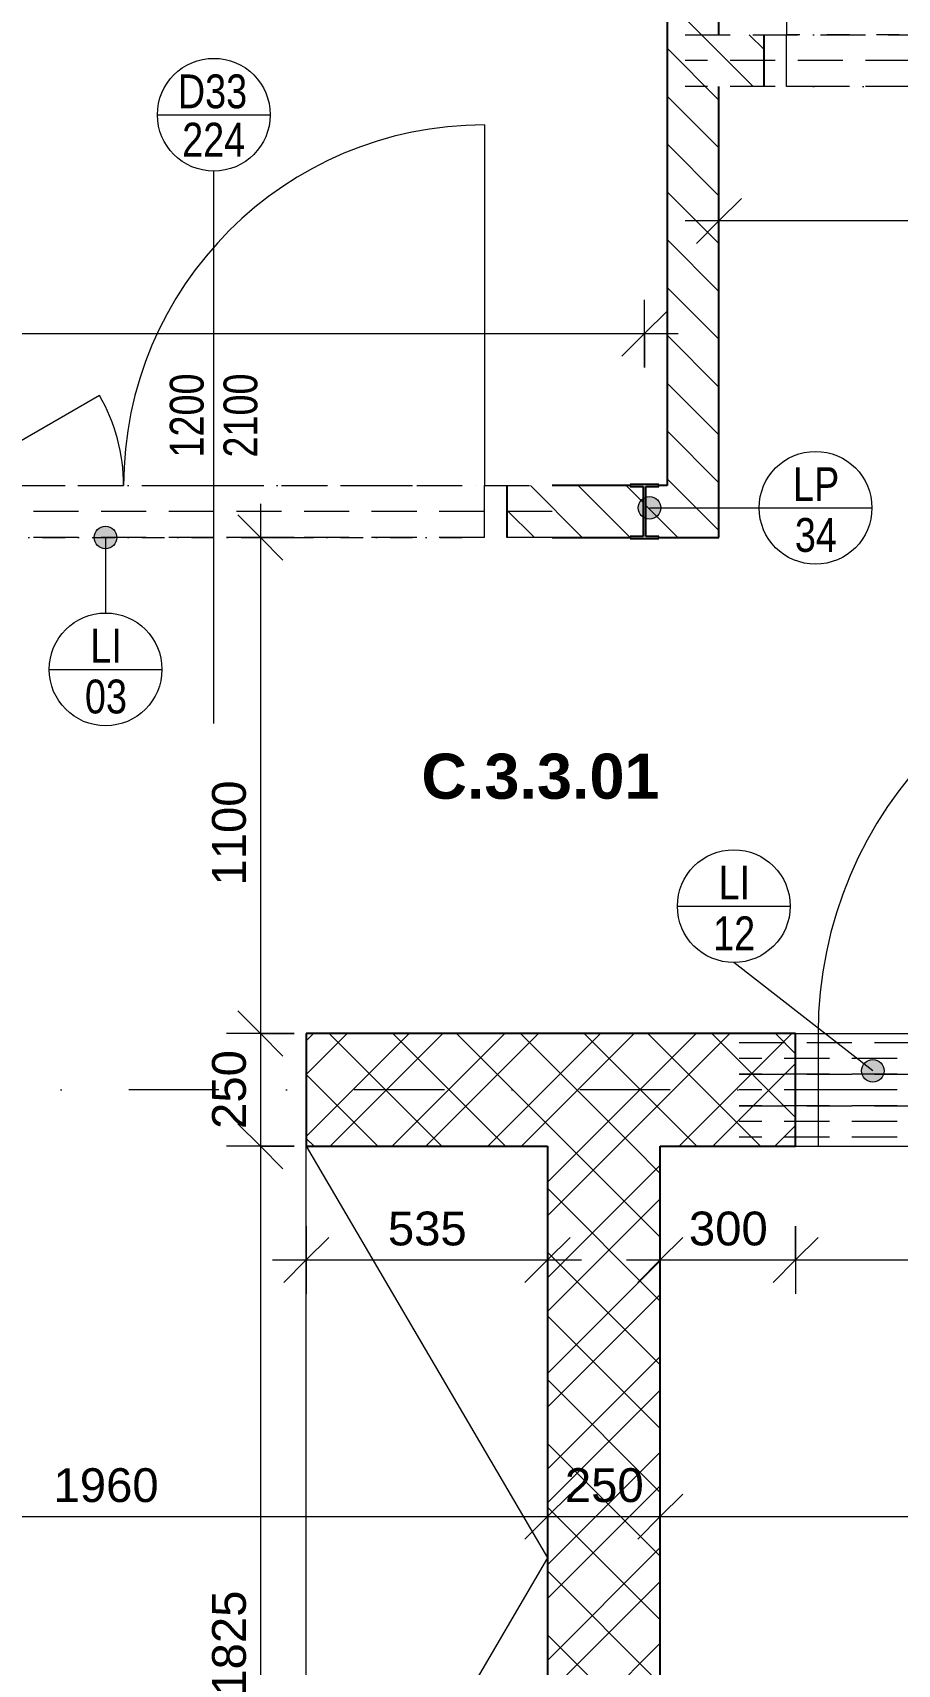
# Model space of a CAD drawing. Header units: millimetres. Extents: x -47276 to -6007, y -7799 to 11180.
# Drawn here: x -41617 to -39699, y -1876 to 1743 of the extents above; entities that cross this region are included whole.
import ezdxf

# ---------------------------------------------------------------- set-up
doc = ezdxf.new("R2010")
doc.units = ezdxf.units.MM
for name, pattern in [('HA_Dash_3mm-S1mm', [150, 100, -50]), ('HA_DashDot_10mm-S3mm', [500, 200, -150, 0, -150]), ('HA_DashDot_2_2mm-S0_6mm', [110, 50, -30, 0, -30])]:
    doc.linetypes.add(name, pattern=pattern)
for name, color, linetype, lineweight in [('A-____-____-DIMS', 9, 'Continuous', 5), ('A-____-____-DIMS-50', 9, 'Continuous', 5), ('A-AREA-____-IDEN', 9, 'Continuous', 9), ('A-DOOR-____-IDEN', 9, 'Continuous', 9), ('A-DOOR-____-MCUT', 9, 'HA_DashDot_2_2mm-S0_6mm', 9), ('A-DOOR-____-OTLN', 9, 'Continuous', 9), ('A-DOOR-FRAM-MCUT', 9, 'Continuous', 9), ('A-GENM-____-HDLN', 9, 'HA_Dash_3mm-S1mm', 9), ('A-GENM-____-IDEN', 9, 'Continuous', 9), ('A-GENM-____-OTLN', 9, 'Continuous', 9), ('A-WALL-____-PATT', 9, 'Continuous', 25), ('I-FURN-____-OTLN', 9, 'Continuous', 9), ('I-WALL-____-MCUT', 9, 'Continuous', 25), ('S-COLS-____-MCUT', 9, 'Continuous', 25), ('S-COLS-____-OTLN', 9, 'Continuous', 9), ('S-GRID-____-OTLN', 9, 'Continuous', 5)]:
    doc.layers.add(name, color=color, linetype=linetype, lineweight=lineweight)
doc.styles.add('Arial_1', font='arial.ttf', dxfattribs={"height": 75})
doc.styles.add('Arial_2', font='arial.ttf', dxfattribs={"width": 0.8, "height": 75})
doc.styles.add('Arial_B', font='arialbd.ttf', dxfattribs={"height": 100})
doc.dimstyles.new('Inner_Dimensions', dxfattribs={"dimscale": 304.8, "dimtxt": 76.519455, "dimasz": 0.328084, "dimexe": 0.246063, "dimexo": 0.0625, "dimgap": 0.032808, "dimtad": 1, "dimdec": 0, "dimzin": 0, "dimdsep": 46, "dimtxsty": 'Arial_1', "dimblk1": 'OBLIQUE', "dimblk2": 'OBLIQUE', "dimsah": 1, "dimcen": 0.09, "dimdle": 0.246063, "dimazin": 0, "dimtfac": 1, "dimtdec": 4, "dimtix": 1, "dimtmove": 0, "dimatfit": 3, "dimfxl": 0.246063, "dimfxlon": 1, "dimtvp": 1, "dimtolj": 1, "dimtzin": 0, "dimlwd": 9, "dimlwe": 9, "dimarcsym": 2})
doc.dimstyles.new('Inner_Dimensions_2', dxfattribs={"dimscale": 304.8, "dimtxt": 76.519455, "dimasz": 0.328084, "dimexe": 0.246063, "dimexo": 0.0625, "dimgap": 0.032808, "dimtad": 1, "dimdec": 0, "dimzin": 0, "dimdsep": 46, "dimtxsty": 'Arial_1', "dimblk1": 'OBLIQUE', "dimblk2": 'OBLIQUE', "dimsah": 1, "dimcen": 0.09, "dimdle": 0.246063, "dimazin": 0, "dimtfac": 1, "dimtdec": 4, "dimtix": 1, "dimtmove": 2, "dimatfit": 3, "dimfxl": 0.246063, "dimfxlon": 1, "dimtvp": 1, "dimtolj": 1, "dimtzin": 0, "dimlwd": 9, "dimlwe": 9, "dimarcsym": 2})
pattern_1 = [(45, (0, 0), (-106.066, 106.066), []), (45, (75, 0), (-106.066, 106.066), []), (315, (0, 0), (70.71068, 70.71068), [])]
pattern_2 = [(135, (0, 0), (-53.03301, -53.03301), [])]

# ---------------------------------------------------------------- blocks, each defined once
blk = doc.blocks.new('HA_DR_Single_Swing_Solid - In_BJ_900x2100_Vstup-2040228-DPS_3NP-C')
at = {"layer": 'A-DOOR-____-MCUT'}
for p, q in [((-450, 125), (450, 125)), ((-450, -125), (450, -125))]:
    blk.add_line(p, q, dxfattribs=at)
at = {"layer": 'A-DOOR-____-OTLN', "lineweight": 5}
blk.add_line((450, 1025), (450, 125), dxfattribs=at)
at = {"layer": 'A-DOOR-____-OTLN'}
for p, q in [((-500, 125), (500, 125)), ((-500, -125), (500, -125))]:
    blk.add_line(p, q, dxfattribs=at)
at = {"layer": 'A-DOOR-____-OTLN', "lineweight": 5}
blk.add_arc((450, 125), 900, 90, 180, dxfattribs=at)
at = {"layer": 'A-DOOR-FRAM-MCUT'}
for p, q in [((-450, 125), (-450, -125)), ((450, -125), (450, 125))]:
    blk.add_line(p, q, dxfattribs=at)
blk = doc.blocks.new('HA_DR_Single_Swing_Solid - In_BJ_800x2100-2040331-DPS_3NP-C')
at = {"layer": 'A-DOOR-____-MCUT'}
for p, q in [((-400, 57.5), (400, 57.5)), ((-400, -57.5), (400, -57.5))]:
    blk.add_line(p, q, dxfattribs=at)
at = {"layer": 'A-DOOR-____-OTLN', "lineweight": 5}
blk.add_line((400, -857.5), (400, -57.5), dxfattribs=at)
blk.add_arc((400, -57.5), 800, 180, 270, dxfattribs=at)
at = {"layer": 'A-DOOR-FRAM-MCUT'}
for p, q in [((-400, -57.5), (-400, 57.5)), ((400, 57.5), (400, -57.5))]:
    blk.add_line(p, q, dxfattribs=at)
blk = doc.blocks.new('NAB_Šatní_skříň_ADNS - 535x2000xšířka-1799859-DPS_3NP-C')
at = {"layer": 'I-FURN-____-OTLN'}
for p, q in [((0, -535), (912.5, 0)), ((912.5, 0), (1825, -535)), ((1824.9, -535), (0.1, -535))]:
    blk.add_line(p, q, dxfattribs=at)
blk = doc.blocks.new('HA_DR_Double_Swing_Solid - In_BJ_1200x2100_800-1662813-DPS_3NP-C')
at = {"layer": 'A-DOOR-____-MCUT'}
for p, q in [((-600, 57.5), (600, 57.5)), ((-600, -57.5), (600, -57.5))]:
    blk.add_line(p, q, dxfattribs=at)
at = {"layer": 'A-DOOR-____-OTLN', "lineweight": 5}
for p, q in [((600, 857.5), (600, 57.5)), ((-253.6, 257.5), (-599.9, 57.5))]:
    blk.add_line(p, q, dxfattribs=at)
for centre, radius, start, end in [((600, 57.5), 800, 90, 180), ((-600, 57.5), 400, 360, 30)]:
    blk.add_arc(centre, radius, start, end, dxfattribs=at)
at = {"layer": 'A-DOOR-FRAM-MCUT'}
for p, q in [((-600, 57.5), (-600, -57.5)), ((600, -57.5), (600, 57.5))]:
    blk.add_line(p, q, dxfattribs=at)
blk = doc.blocks.new('TB_Porotherm KP11_5_1250mm - TB_Porotherm KP11_5_1250mm-1870064-DPS_3NP-C')
at = {"layer": 'A-GENM-____-HDLN'}
for p, q in [((-625, 57.5), (625, 57.5)), ((-625, 0), (625, 0)), ((625, -57.5), (-625, -57.5))]:
    blk.add_line(p, q, dxfattribs=at)
blk = doc.blocks.new('TB_Porotherm KP11_5_1500mm - TB_Porotherm KP11_5_1500mm-1870867-DPS_3NP-C')
at = {"layer": 'A-GENM-____-HDLN'}
for p, q in [((-750, 57.5), (750, 57.5)), ((-750, 0), (750, 0)), ((750, -57.5), (-750, -57.5))]:
    blk.add_line(p, q, dxfattribs=at)
blk = doc.blocks.new('TB_Porotherm KP7_1250mm - TB_Porotherm KP7_1250mm-1864450-DPS_3NP-C')
at = {"layer": 'A-GENM-____-HDLN'}
for p, q in [((-625, 35), (625, 35)), ((-625, 0), (625, 0)), ((625, -35), (-625, -35))]:
    blk.add_line(p, q, dxfattribs=at)
blk = doc.blocks.new('HA_sCO_I_Parallel - IPE 120-1978277-DPS_3NP-C')
at = {"layer": 'S-COLS-____-MCUT'}
for p, q in [((32, 60), (-32, 60)), ((-32, 60), (-32, 55.6)), ((-32, 55.6), (-3.15, 55.6)), ((-3.15, 55.6), (-3.15, -55.6)), ((3.15, -55.6), (3.15, 55.6)), ((3.15, 55.6), (32, 55.6)), ((32, 55.6), (32, 60)), ((-32, -55.6), (-32, -60)), ((-3.15, -55.6), (-32, -55.6)), ((-32, -60), (32, -60)), ((32, -55.6), (3.15, -55.6)), ((32, -60), (32, -55.6))]:
    blk.add_line(p, q, dxfattribs=at)
blk = doc.blocks.new('DIMBLOCK24-DPS_3NP-C')
at = {"layer": 'A-____-____-DIMS-50', "lineweight": 9}
for p, q in [((-40094.9, 1250.3), (-40094.9, 1400.3)), ((-40094.9, 1325.3), (-40044.9, 1375.3)), ((-38834.9, 1250.3), (-38834.9, 1400.3)), ((-38834.9, 1325.3), (-38784.9, 1375.3)), ((-38834.9, 1325.3), (-40169.9, 1325.3)), ((-40094.9, 1325.3), (-40144.9, 1275.3)), ((-40094.9, 1325.3), (-40094.9, 1250.3)), ((-38834.9, 1325.3), (-38884.9, 1275.3)), ((-38834.9, 1325.3), (-38834.9, 1250.3))]:
    blk.add_line(p, q, dxfattribs=at)
at = {"layer": 'A-____-____-DIMS-50', "color": 0, "lineweight": 9, "insert": (-39515.9, 1432.7), "char_height": 75, "width": 276.883, "attachment_point": 1, "line_spacing_factor": 0.941778, "style": 'Arial_1'}
blk.add_mtext('1260', dxfattribs=at)
blk = doc.blocks.new('_Oblique')
at = {"color": 0, "linetype": 'ByBlock', "lineweight": -2}
blk.add_line((-0.5, -0.5), (0.5, 0.5), dxfattribs=at)
blk = doc.blocks.new('HA_TAG_Door_TypeMark_wDimensions - Scale50_Left with Bouble-921048-DPS_3NP-C')
at = {"layer": 'A-DOOR-____-IDEN'}
for p, q in [((-2.5, 22), (2.5, 22)), ((0, -5), (0, 19.5))]:
    blk.add_line(p, q, dxfattribs=at)
blk.add_circle((0, 22), 2.5, dxfattribs=at)
blk = doc.blocks.new('DIMBLOCK96-DPS_3NP-C')
at = {"layer": 'A-____-____-DIMS-50', "lineweight": 9}
for p, q in [((-42434.9, -1473.1), (-42434.9, -1623.1)), ((-42434.9, -1548.1), (-42434.9, -1473.1)), ((-40474.9, -1473.1), (-40474.9, -1623.1)), ((-40474.9, -1548.1), (-40474.9, -1473.1)), ((-42434.9, -1548.1), (-42384.9, -1498.1)), ((-40474.9, -1548.1), (-40424.9, -1498.1)), ((-42434.9, -1548.1), (-42484.9, -1598.1)), ((-42434.9, -1548.1), (-40474.9, -1548.1)), ((-40474.9, -1548.1), (-40524.9, -1598.1))]:
    blk.add_line(p, q, dxfattribs=at)
at = {"layer": 'A-____-____-DIMS-50', "color": 0, "lineweight": 9, "insert": (-41570.3, -1440.7), "char_height": 75, "width": 276.883, "attachment_point": 1, "line_spacing_factor": 0.941778, "style": 'Arial_1'}
blk.add_mtext('1960', dxfattribs=at)
blk = doc.blocks.new('DIMBLOCK97-DPS_3NP-C')
at = {"layer": 'A-____-____-DIMS-50', "lineweight": 9}
for p, q in [((-40474.9, -1473.1), (-40474.9, -1623.1)), ((-40474.9, -1548.1), (-40474.9, -1473.1)), ((-40224.9, -1473.1), (-40224.9, -1623.1)), ((-40224.9, -1548.1), (-40224.9, -1473.1)), ((-40474.9, -1548.1), (-40424.9, -1498.1)), ((-40224.9, -1548.1), (-40174.9, -1498.1)), ((-40474.9, -1548.1), (-40524.9, -1598.1)), ((-40474.9, -1548.1), (-40224.9, -1548.1)), ((-40224.9, -1548.1), (-40274.9, -1598.1))]:
    blk.add_line(p, q, dxfattribs=at)
at = {"layer": 'A-____-____-DIMS-50', "color": 0, "lineweight": 9, "insert": (-40436.4, -1440.7), "char_height": 75, "width": 207.662, "attachment_point": 1, "line_spacing_factor": 0.941778, "style": 'Arial_1'}
blk.add_mtext('250', dxfattribs=at)
blk = doc.blocks.new('DIMBLOCK98-DPS_3NP-C')
at = {"layer": 'A-____-____-DIMS-50', "lineweight": 9}
for p, q in [((-40224.9, -1473.1), (-40224.9, -1623.1)), ((-40224.9, -1548.1), (-40224.9, -1473.1)), ((-37734.9, -1623.1), (-37734.9, -1473.1)), ((-40224.9, -1548.1), (-40174.9, -1498.1)), ((-37734.9, -1548.1), (-37684.9, -1498.1)), ((-40224.9, -1548.1), (-40274.9, -1598.1)), ((-40224.9, -1548.1), (-37734.9, -1548.1)), ((-37734.9, -1548.1), (-37784.9, -1598.1)), ((-37734.9, -1548.1), (-37734.9, -1623.1))]:
    blk.add_line(p, q, dxfattribs=at)
at = {"layer": 'A-____-____-DIMS-50', "color": 0, "lineweight": 9, "insert": (-38968.6, -1440.7), "char_height": 75, "width": 276.883, "attachment_point": 1, "line_spacing_factor": 0.941778, "style": 'Arial_1'}
blk.add_mtext('2490', dxfattribs=at)
blk = doc.blocks.new('DIMBLOCK136-DPS_3NP-C')
at = {"layer": 'A-____-____-DIMS-50', "lineweight": 9}
for p, q in [((-41111.5, 698.2), (-41111.5, -476.8)), ((-41111.5, 623.2), (-41161.5, 673.2)), ((-41036.5, 623.2), (-41186.5, 623.2)), ((-41111.5, 623.2), (-41061.5, 573.2)), ((-41111.5, 623.2), (-41036.5, 623.2)), ((-41111.5, -476.8), (-41161.5, -426.8)), ((-41036.5, -476.8), (-41186.5, -476.8)), ((-41111.5, -476.8), (-41061.5, -526.8)), ((-41111.5, -476.8), (-41036.5, -476.8))]:
    blk.add_line(p, q, dxfattribs=at)
at = {"layer": 'A-____-____-DIMS-50', "color": 0, "lineweight": 9, "insert": (-41218.8, -148.6), "char_height": 75, "width": 276.883, "attachment_point": 1, "rotation": 90, "line_spacing_factor": 0.941778, "style": 'Arial_1'}
blk.add_mtext('1100', dxfattribs=at)
blk = doc.blocks.new('DIMBLOCK137-DPS_3NP-C')
at = {"layer": 'A-____-____-DIMS-50', "lineweight": 9}
for p, q in [((-41111.5, -476.8), (-41161.5, -426.8)), ((-41036.5, -476.8), (-41186.5, -476.8)), ((-41111.5, -476.8), (-41111.5, -726.8)), ((-41111.5, -476.8), (-41061.5, -526.8)), ((-41111.5, -476.8), (-41036.5, -476.8)), ((-41111.5, -726.8), (-41161.5, -676.8)), ((-41036.5, -726.8), (-41186.5, -726.8)), ((-41111.5, -726.8), (-41061.5, -776.8)), ((-41111.5, -726.8), (-41036.5, -726.8))]:
    blk.add_line(p, q, dxfattribs=at)
at = {"layer": 'A-____-____-DIMS-50', "color": 0, "lineweight": 9, "insert": (-41218.8, -688.3), "char_height": 75, "width": 207.662, "attachment_point": 1, "rotation": 90, "line_spacing_factor": 0.941778, "style": 'Arial_1'}
blk.add_mtext('250', dxfattribs=at)
blk = doc.blocks.new('DIMBLOCK138-DPS_3NP-C')
at = {"layer": 'A-____-____-DIMS-50', "lineweight": 9}
for p, q in [((-41111.5, -726.8), (-41161.5, -676.8)), ((-41036.5, -726.8), (-41186.5, -726.8)), ((-41111.5, -726.8), (-41111.5, -2626.8)), ((-41111.5, -726.8), (-41061.5, -776.8)), ((-41111.5, -726.8), (-41036.5, -726.8)), ((-41111.5, -2551.8), (-41161.5, -2501.8)), ((-41036.5, -2551.8), (-41186.5, -2551.8)), ((-41111.5, -2551.8), (-41061.5, -2601.8)), ((-41111.5, -2551.8), (-41036.5, -2551.8))]:
    blk.add_line(p, q, dxfattribs=at)
at = {"layer": 'A-____-____-DIMS-50', "color": 0, "lineweight": 9, "insert": (-41218.8, -1945.1), "char_height": 75, "width": 276.883, "attachment_point": 1, "rotation": 90, "line_spacing_factor": 0.941778, "style": 'Arial_1'}
blk.add_mtext('1825', dxfattribs=at)
blk = doc.blocks.new('DIMBLOCK144-DPS_3NP-C')
at = {"layer": 'A-____-____-DIMS-50', "lineweight": 9}
for p, q in [((-40224.9, -903.9), (-40224.9, -1053.9)), ((-40224.9, -978.9), (-40224.9, -903.9)), ((-39924.9, -903.9), (-39924.9, -1053.9)), ((-39924.9, -978.9), (-39924.9, -903.9)), ((-40224.9, -978.9), (-40174.9, -928.9)), ((-39924.9, -978.9), (-39874.9, -928.9)), ((-40299.9, -978.9), (-39924.9, -978.9)), ((-40224.9, -978.9), (-40274.9, -1028.9)), ((-39924.9, -978.9), (-39974.9, -1028.9))]:
    blk.add_line(p, q, dxfattribs=at)
at = {"layer": 'A-____-____-DIMS-50', "color": 0, "lineweight": 9, "insert": (-40161.4, -871.6), "char_height": 75, "width": 207.662, "attachment_point": 1, "line_spacing_factor": 0.941778, "style": 'Arial_1'}
blk.add_mtext('300', dxfattribs=at)
blk = doc.blocks.new('DIMBLOCK145-DPS_3NP-C')
at = {"layer": 'A-____-____-DIMS-50', "lineweight": 9}
for p, q in [((-39924.9, -903.9), (-39924.9, -1053.9)), ((-39924.9, -978.9), (-39924.9, -903.9)), ((-38924.9, -903.9), (-38924.9, -1053.9)), ((-38924.9, -978.9), (-38924.9, -903.9)), ((-39924.9, -978.9), (-39874.9, -928.9)), ((-38924.9, -978.9), (-38874.9, -928.9)), ((-39924.9, -978.9), (-39974.9, -1028.9)), ((-39924.9, -978.9), (-38924.9, -978.9)), ((-38924.9, -978.9), (-38974.9, -1028.9))]:
    blk.add_line(p, q, dxfattribs=at)
at = {"layer": 'A-____-____-DIMS-50', "color": 0, "lineweight": 9, "insert": (-39540.3, -871.6), "char_height": 75, "width": 276.883, "attachment_point": 1, "line_spacing_factor": 0.941778, "style": 'Arial_1'}
blk.add_mtext('1000', dxfattribs=at)
blk = doc.blocks.new('DIMBLOCK176-DPS_3NP-C')
at = {"layer": 'A-____-____-DIMS-50', "lineweight": 9}
for p, q in [((-41009.9, -903.9), (-41009.9, -1053.9)), ((-41009.9, -978.9), (-41009.9, -903.9)), ((-40474.9, -903.9), (-40474.9, -1053.9)), ((-40474.9, -978.9), (-40474.9, -903.9)), ((-41009.9, -978.9), (-40959.9, -928.9)), ((-40474.9, -978.9), (-40424.9, -928.9)), ((-41084.9, -978.9), (-40399.9, -978.9)), ((-41009.9, -978.9), (-41059.9, -1028.9)), ((-40474.9, -978.9), (-40524.9, -1028.9))]:
    blk.add_line(p, q, dxfattribs=at)
at = {"layer": 'A-____-____-DIMS-50', "color": 0, "lineweight": 9, "insert": (-40828.9, -871.6), "char_height": 75, "width": 207.662, "attachment_point": 1, "line_spacing_factor": 0.941778, "style": 'Arial_1'}
blk.add_mtext('535', dxfattribs=at)
blk = doc.blocks.new('HA_TAG_GM_Products - Generic-588599-DPS_3NP-C')
at = {"layer": 'A-GENM-____-IDEN'}
blk.add_line((-2.5, 0), (2.5, 0), dxfattribs=at)
blk.add_circle((0, 0), 2.5, dxfattribs=at)
blk = doc.blocks.new('DIMBLOCK256-DPS_3NP-C')
at = {"layer": 'A-____-____-DIMS-50', "lineweight": 9}
for p, q in [((-44834.9, 1150.3), (-44834.9, 1000.3)), ((-44834.9, 1075.3), (-44834.9, 1150.3)), ((-44834.9, 1075.3), (-44784.9, 1125.3)), ((-40259.9, 1000.3), (-40259.9, 1150.3)), ((-40259.9, 1075.3), (-40209.9, 1125.3)), ((-44909.9, 1075.3), (-40184.9, 1075.3)), ((-44834.9, 1075.3), (-44884.9, 1025.3)), ((-40259.9, 1075.3), (-40309.9, 1025.3)), ((-40259.9, 1075.3), (-40259.9, 1000.3))]:
    blk.add_line(p, q, dxfattribs=at)
at = {"layer": 'A-____-____-DIMS-50', "color": 0, "lineweight": 9, "insert": (-42662.8, 1182.7), "char_height": 75, "width": 276.883, "attachment_point": 1, "line_spacing_factor": 0.941778, "style": 'Arial_1'}
blk.add_mtext('4575', dxfattribs=at)

msp = doc.modelspace()

# ---------------------------------------------------------------- hatches: boundary and pattern name
at = {"layer": 'A-GENM-____-IDEN'}
h = msp.add_hatch(color=256, dxfattribs=at)
edge = h.paths.add_edge_path()
edge.add_arc((-40248.6, 689), 25, 0, 360)
h = msp.add_hatch(color=256, dxfattribs=at)
edge = h.paths.add_edge_path()
edge.add_arc((-41454.9, 623.2), 25, 0, 360)
h = msp.add_hatch(color=256, dxfattribs=at)
edge = h.paths.add_edge_path()
edge.add_arc((-39753.5, -559.7), 25, 0, 360)
at = {"layer": 'A-WALL-____-PATT', "lineweight": 5}
h = msp.add_hatch(dxfattribs=at)
h.set_pattern_fill('FP_4', color=256, style=0, pattern_type=2)
h.set_pattern_definition(pattern_2)
h.paths.add_polyline_path([(-40094.9, 738.2), (-40094.9, 3806.2), (-40096.8, 3806.2), (-40096.8, 3835.1), (-40208, 3835.1), (-40208, 3806.2), (-40209.9, 3806.2), (-40209.9, 738.2)])
h.paths.add_polyline_path([(-40207, 3841.4), (-40096.8, 3841.4), (-40096.8, 3870.2), (-40094.9, 3870.2), (-40094.9, 4043.2), (-40209.9, 4043.2), (-40209.9, 3870.2), (-40208, 3870.2), (-40208, 3841.4)])
h = msp.add_hatch(dxfattribs=at)
h.set_pattern_fill('FP_4', color=256, style=0, pattern_type=2)
h.set_pattern_definition(pattern_2)
h.paths.add_polyline_path([(-36959.9, 1623.2), (-36959.9, 1738.2), (-38627.9, 1738.2), (-38627.9, 1736.3), (-38656.8, 1736.3), (-38656.8, 1625.1), (-38627.9, 1625.1), (-38627.9, 1623.2), (-37109.9, 1623.2)])
h.paths.add_polyline_path([(-38719.9, 1623.2), (-38691.9, 1623.2), (-38691.9, 1625.1), (-38663.1, 1625.1), (-38663.1, 1736.3), (-38691.9, 1736.3), (-38691.9, 1738.2), (-39094.9, 1738.2), (-39094.9, 1623.2), (-38834.9, 1623.2)])
h.paths.add_polyline_path([(-39994.9, 1623.2), (-39994.9, 1738.2), (-40094.9, 1738.2), (-40094.9, 1623.2)])
h = msp.add_hatch(dxfattribs=at)
h.set_pattern_fill('FP_4', color=256, style=0, pattern_type=2)
h.set_pattern_definition(pattern_2)
h.paths.add_polyline_path([(-40094.9, 623.2), (-40094.9, 738.2), (-40227.9, 738.2), (-40227.9, 736.3), (-40256.8, 736.3), (-40256.8, 625.1), (-40227.9, 625.1), (-40227.9, 623.2)])
h.paths.add_polyline_path([(-40564.9, 623.2), (-40291.9, 623.2), (-40291.9, 625.1), (-40263.1, 625.1), (-40263.1, 736.3), (-40291.9, 736.3), (-40291.9, 738.2), (-40564.9, 738.2)])
h.paths.add_polyline_path([(-41864.9, 623.2), (-41864.9, 738.2), (-42219.9, 738.2), (-42219.9, 623.2), (-41943.6, 623.2)])
h = msp.add_hatch(dxfattribs=at)
h.set_pattern_fill('FP_1', color=256, style=0, pattern_type=2)
h.set_pattern_definition(pattern_1)
h.paths.add_polyline_path([(-32699.9, -726.8), (-32699.9, -476.8), (-33334.9, -476.8), (-33334.9, -726.8)])
h.paths.add_polyline_path([(-34334.9, -726.8), (-34334.9, -476.8), (-38924.9, -476.8), (-38924.9, -726.8), (-34700, -726.8)])
h.paths.add_polyline_path([(-40333.9, -726.8), (-39924.9, -726.8), (-39924.9, -476.8), (-41009.9, -476.8), (-41009.9, -726.8), (-40474.9, -726.8)])
h = msp.add_hatch(dxfattribs=at)
h.set_pattern_fill('FP_1', color=256, style=0, pattern_type=2)
h.set_pattern_definition(pattern_1)
h.paths.add_polyline_path([(-40224.9, -2551.8), (-40224.9, -726.8), (-40474.9, -726.8), (-40474.9, -2551.8), (-40333.9, -2551.8)])

# ---------------------------------------------------------------- linework, layer by layer
at = {"layer": 'A-GENM-____-IDEN'}
for p, q in [((-40248.6, 689), (-40005.7, 689)), ((-41454.9, 623.2), (-41454.9, 455.7)), ((-39753.5, -559.7), (-40061.9, -319.3))]:
    msp.add_line(p, q, dxfattribs=at)
for centre in [(-40248.6, 689), (-41454.9, 623.2), (-39753.5, -559.7)]:
    msp.add_circle(centre, 25, dxfattribs=at)
at = {"layer": 'I-WALL-____-MCUT'}
for p, q in [((-40209.9, 3806.2), (-40209.9, 738.2)), ((-40094.9, 1738.2), (-40094.9, 3806.2)), ((-39994.9, 1623.2), (-39994.9, 1738.2)), ((-40094.9, 623.2), (-40094.9, 1623.2)), ((-40564.9, 738.2), (-40564.9, 623.2)), ((-40291.9, 738.2), (-40464.9, 738.2)), ((-40209.9, 738.2), (-40227.9, 738.2)), ((-40464.9, 623.2), (-40291.9, 623.2)), ((-40227.9, 623.2), (-40094.9, 623.2)), ((-39924.9, -476.8), (-41009.9, -476.8)), ((-41009.9, -476.8), (-41009.9, -726.8)), ((-39924.9, -726.8), (-39924.9, -476.8)), ((-41009.9, -726.8), (-40474.9, -726.8)), ((-40474.9, -726.8), (-40474.9, -1639.2)), ((-40224.9, -2226.8), (-40224.9, -726.8)), ((-40224.9, -726.8), (-39925, -726.8)), ((-40474.9, -1639.4), (-40474.9, -2551.8))]:
    msp.add_line(p, q, dxfattribs=at)
at = {"layer": 'S-GRID-____-OTLN', "linetype": 'HA_DashDot_10mm-S3mm', "lineweight": 9}
msp.add_line((-22199.7, -601.8), (-45676.5, -601.8), dxfattribs=at)

# ---------------------------------------------------------------- block references
at = {"layer": 'A-DOOR-____-IDEN', "xscale": 49.99999999999998, "yscale": 49.99999999999998, "zscale": 49.99999999999998}
msp.add_blockref('HA_TAG_Door_TypeMark_wDimensions - Scale50_Left with Bouble-921048-DPS_3NP-C', (-41214.9, 460.7), dxfattribs=at)
at = {"layer": 'A-DOOR-____-OTLN', "rotation": 180}
msp.add_blockref('HA_DR_Single_Swing_Solid - In_BJ_800x2100-2040331-DPS_3NP-C', (-39544.9, 1680.7), dxfattribs=at)
at = {"layer": 'A-DOOR-____-OTLN'}
for name, p in [('HA_DR_Double_Swing_Solid - In_BJ_1200x2100_800-1662813-DPS_3NP-C', (-41214.9, 680.7)), ('HA_DR_Single_Swing_Solid - In_BJ_900x2100_Vstup-2040228-DPS_3NP-C', (-39424.9, -601.8))]:
    msp.add_blockref(name, p, dxfattribs=at)
at = {"layer": 'A-GENM-____-IDEN', "xscale": 49.99999999999998, "yscale": 49.99999999999998, "zscale": 49.99999999999998}
for p in [(-39880.7, 689), (-41454.9, 330.7), (-40061.9, -194.3)]:
    msp.add_blockref('HA_TAG_GM_Products - Generic-588599-DPS_3NP-C', p, dxfattribs=at)
at = {"layer": 'A-GENM-____-OTLN', "rotation": 180}
for name, p in [('TB_Porotherm KP11_5_1250mm - TB_Porotherm KP11_5_1250mm-1870064-DPS_3NP-C', (-39544.9, 1680.7)), ('TB_Porotherm KP11_5_1500mm - TB_Porotherm KP11_5_1500mm-1870867-DPS_3NP-C', (-41214.9, 680.7)), ('TB_Porotherm KP7_1250mm - TB_Porotherm KP7_1250mm-1864450-DPS_3NP-C', (-39424.9, -531.8)), ('TB_Porotherm KP7_1250mm - TB_Porotherm KP7_1250mm-1864450-DPS_3NP-C', (-39424.9, -601.8)), ('TB_Porotherm KP7_1250mm - TB_Porotherm KP7_1250mm-1864450-DPS_3NP-C', (-39424.9, -671.8))]:
    msp.add_blockref(name, p, dxfattribs=at)
at = {"layer": 'I-FURN-____-OTLN', "rotation": 269.9999999999997}
msp.add_blockref('NAB_Šatní_skříň_ADNS - 535x2000xšířka-1799859-DPS_3NP-C', (-40474.9, -726.8), dxfattribs=at)
at = {"layer": 'S-COLS-____-OTLN'}
msp.add_blockref('HA_sCO_I_Parallel - IPE 120-1978277-DPS_3NP-C', (-40259.9, 680.7), dxfattribs=at)

# ---------------------------------------------------------------- texts
at = {"layer": 'A-AREA-____-IDEN', "lineweight": 5, "insert": (-40754.6, 143.9), "char_height": 100, "width": 653.375, "attachment_point": 1, "style": 'Arial_B'}
msp.add_mtext('C.3.3.01', dxfattribs=at)
at = {"layer": 'A-DOOR-____-IDEN', "lineweight": 5, "char_height": 75, "attachment_point": 1, "style": 'Arial_2'}
for s, insert, width in [('D33', (-41294.7, 1650.1), 189.198), ('224', (-41285.1, 1543), 173.164)]:
    msp.add_mtext(s, dxfattribs=dict(at, insert=insert, width=width))
at = {"layer": 'A-DOOR-____-IDEN', "lineweight": 5, "char_height": 75, "width": 230.886, "attachment_point": 1, "rotation": 90, "style": 'Arial_2'}
for s, insert in [('1200', (-41312.5, 800.5)), ('2100', (-41193.4, 800.5))]:
    msp.add_mtext(s, dxfattribs=dict(at, insert=insert))
at = {"layer": 'A-GENM-____-IDEN', "lineweight": 5, "char_height": 75, "attachment_point": 1, "style": 'Arial_2'}
for s, insert, width in [('LP', (-39930.5, 779.1), 125.063), ('34', (-39926.5, 666.4), 115.443), ('LI', (-41488.7, 420.8), 86.582), ('03', (-41500.7, 308.1), 115.443), ('LI', (-40095.7, -104.2), 86.582), ('12', (-40107.7, -217), 115.443)]:
    msp.add_mtext(s, dxfattribs=dict(at, insert=insert, width=width))

# ---------------------------------------------------------------- dimensions: what is measured, and where the dimension line sits
at = {"layer": 'A-____-____-DIMS', "lineweight": 9}
dim = msp.add_linear_dim(base=(-40094.9, 1325.3), p1=(-38834.9, 1250.3), p2=(-40094.9, 1250.3), dimstyle='Inner_Dimensions_2', override={"dimpost": '<>', "dimfxl": 1260}, dxfattribs=at)
dim.commit()
dim.dimension.update_dxf_attribs({"geometry": 'DIMBLOCK24-DPS_3NP-C', "text_midpoint": (-39377.5, 1382.7), "dimtype": 160, "text_rotation": 360})
for base, p1, p2, override, picture, middle in [((-40259.9, 1075.3), (-44834.9, 1150.3), (-40259.9, 1000.3), {"dimpost": '<>', "dimfxl": 4577.458356}, 'DIMBLOCK256-DPS_3NP-C', (-42547.4, 1123.4)), ((-40474.9, -978.9), (-41009.9, -903.9), (-40474.9, -903.9), {"dimpost": '<>', "dimfxl": 535}, 'DIMBLOCK176-DPS_3NP-C', (-40742.4, -930.6)), ((-39924.9, -978.9), (-40224.9, -903.9), (-39924.9, -903.9), {"dimpost": '<>', "dimfxl": 300}, 'DIMBLOCK144-DPS_3NP-C', (-40074.9, -930.6)), ((-38924.9, -978.9), (-39924.9, -903.9), (-38924.9, -903.9), {"dimpost": '<>', "dimfxl": 1000}, 'DIMBLOCK145-DPS_3NP-C', (-39424.9, -930.6)), ((-40474.9, -1548.1), (-42434.9, -1473.1), (-40474.9, -1473.1), {"dimpost": '<>', "dimfxl": 1960}, 'DIMBLOCK96-DPS_3NP-C', (-41454.9, -1499.8)), ((-40224.9, -1548.1), (-40474.9, -1473.1), (-40224.9, -1473.1), {"dimpost": '<>', "dimfxl": 250}, 'DIMBLOCK97-DPS_3NP-C', (-40349.9, -1499.8))]:
    dim = msp.add_linear_dim(base=base, p1=p1, p2=p2, dimstyle='Inner_Dimensions', override=override, dxfattribs=at)
    dim.commit()
    dim.dimension.update_dxf_attribs({"geometry": picture, "text_midpoint": middle})
for base, p1, p2, override, picture, middle in [((-41111.5, -476.8), (-41036.5, 623.2), (-41036.5, -476.8), {"dimpost": '<>', "dimfxl": 1100}, 'DIMBLOCK136-DPS_3NP-C', (-41168.8, -10.1)), ((-41111.5, -2551.8), (-41036.5, -726.8), (-41036.5, -2551.8), {"dimpost": '<>', "dimfxl": 1825}, 'DIMBLOCK138-DPS_3NP-C', (-41168.8, -1806.7))]:
    dim = msp.add_linear_dim(base=base, p1=p1, p2=p2, angle=90, dimstyle='Inner_Dimensions_2', override=override, dxfattribs=at)
    dim.commit()
    dim.dimension.update_dxf_attribs({"geometry": picture, "text_midpoint": middle, "dimtype": 160, "text_rotation": 90})
dim = msp.add_linear_dim(base=(-41111.5, -726.8), p1=(-41036.5, -476.8), p2=(-41036.5, -726.8), angle=90, dimstyle='Inner_Dimensions', override={"dimpost": '<>', "dimfxl": 250}, dxfattribs=at)
dim.commit()
dim.dimension.update_dxf_attribs({"geometry": 'DIMBLOCK137-DPS_3NP-C', "text_midpoint": (-41159.8, -601.8)})
dim = msp.add_linear_dim(base=(-37734.9, -1548.1), p1=(-40224.9, -1473.1), p2=(-37734.9, -1623.1), dimstyle='Inner_Dimensions_2', override={"dimpost": '<>', "dimfxl": 2494.513981}, dxfattribs=at)
dim.commit()
dim.dimension.update_dxf_attribs({"geometry": 'DIMBLOCK98-DPS_3NP-C', "text_midpoint": (-38830.2, -1490.7), "dimtype": 160})

doc.saveas('drawing.dxf')
